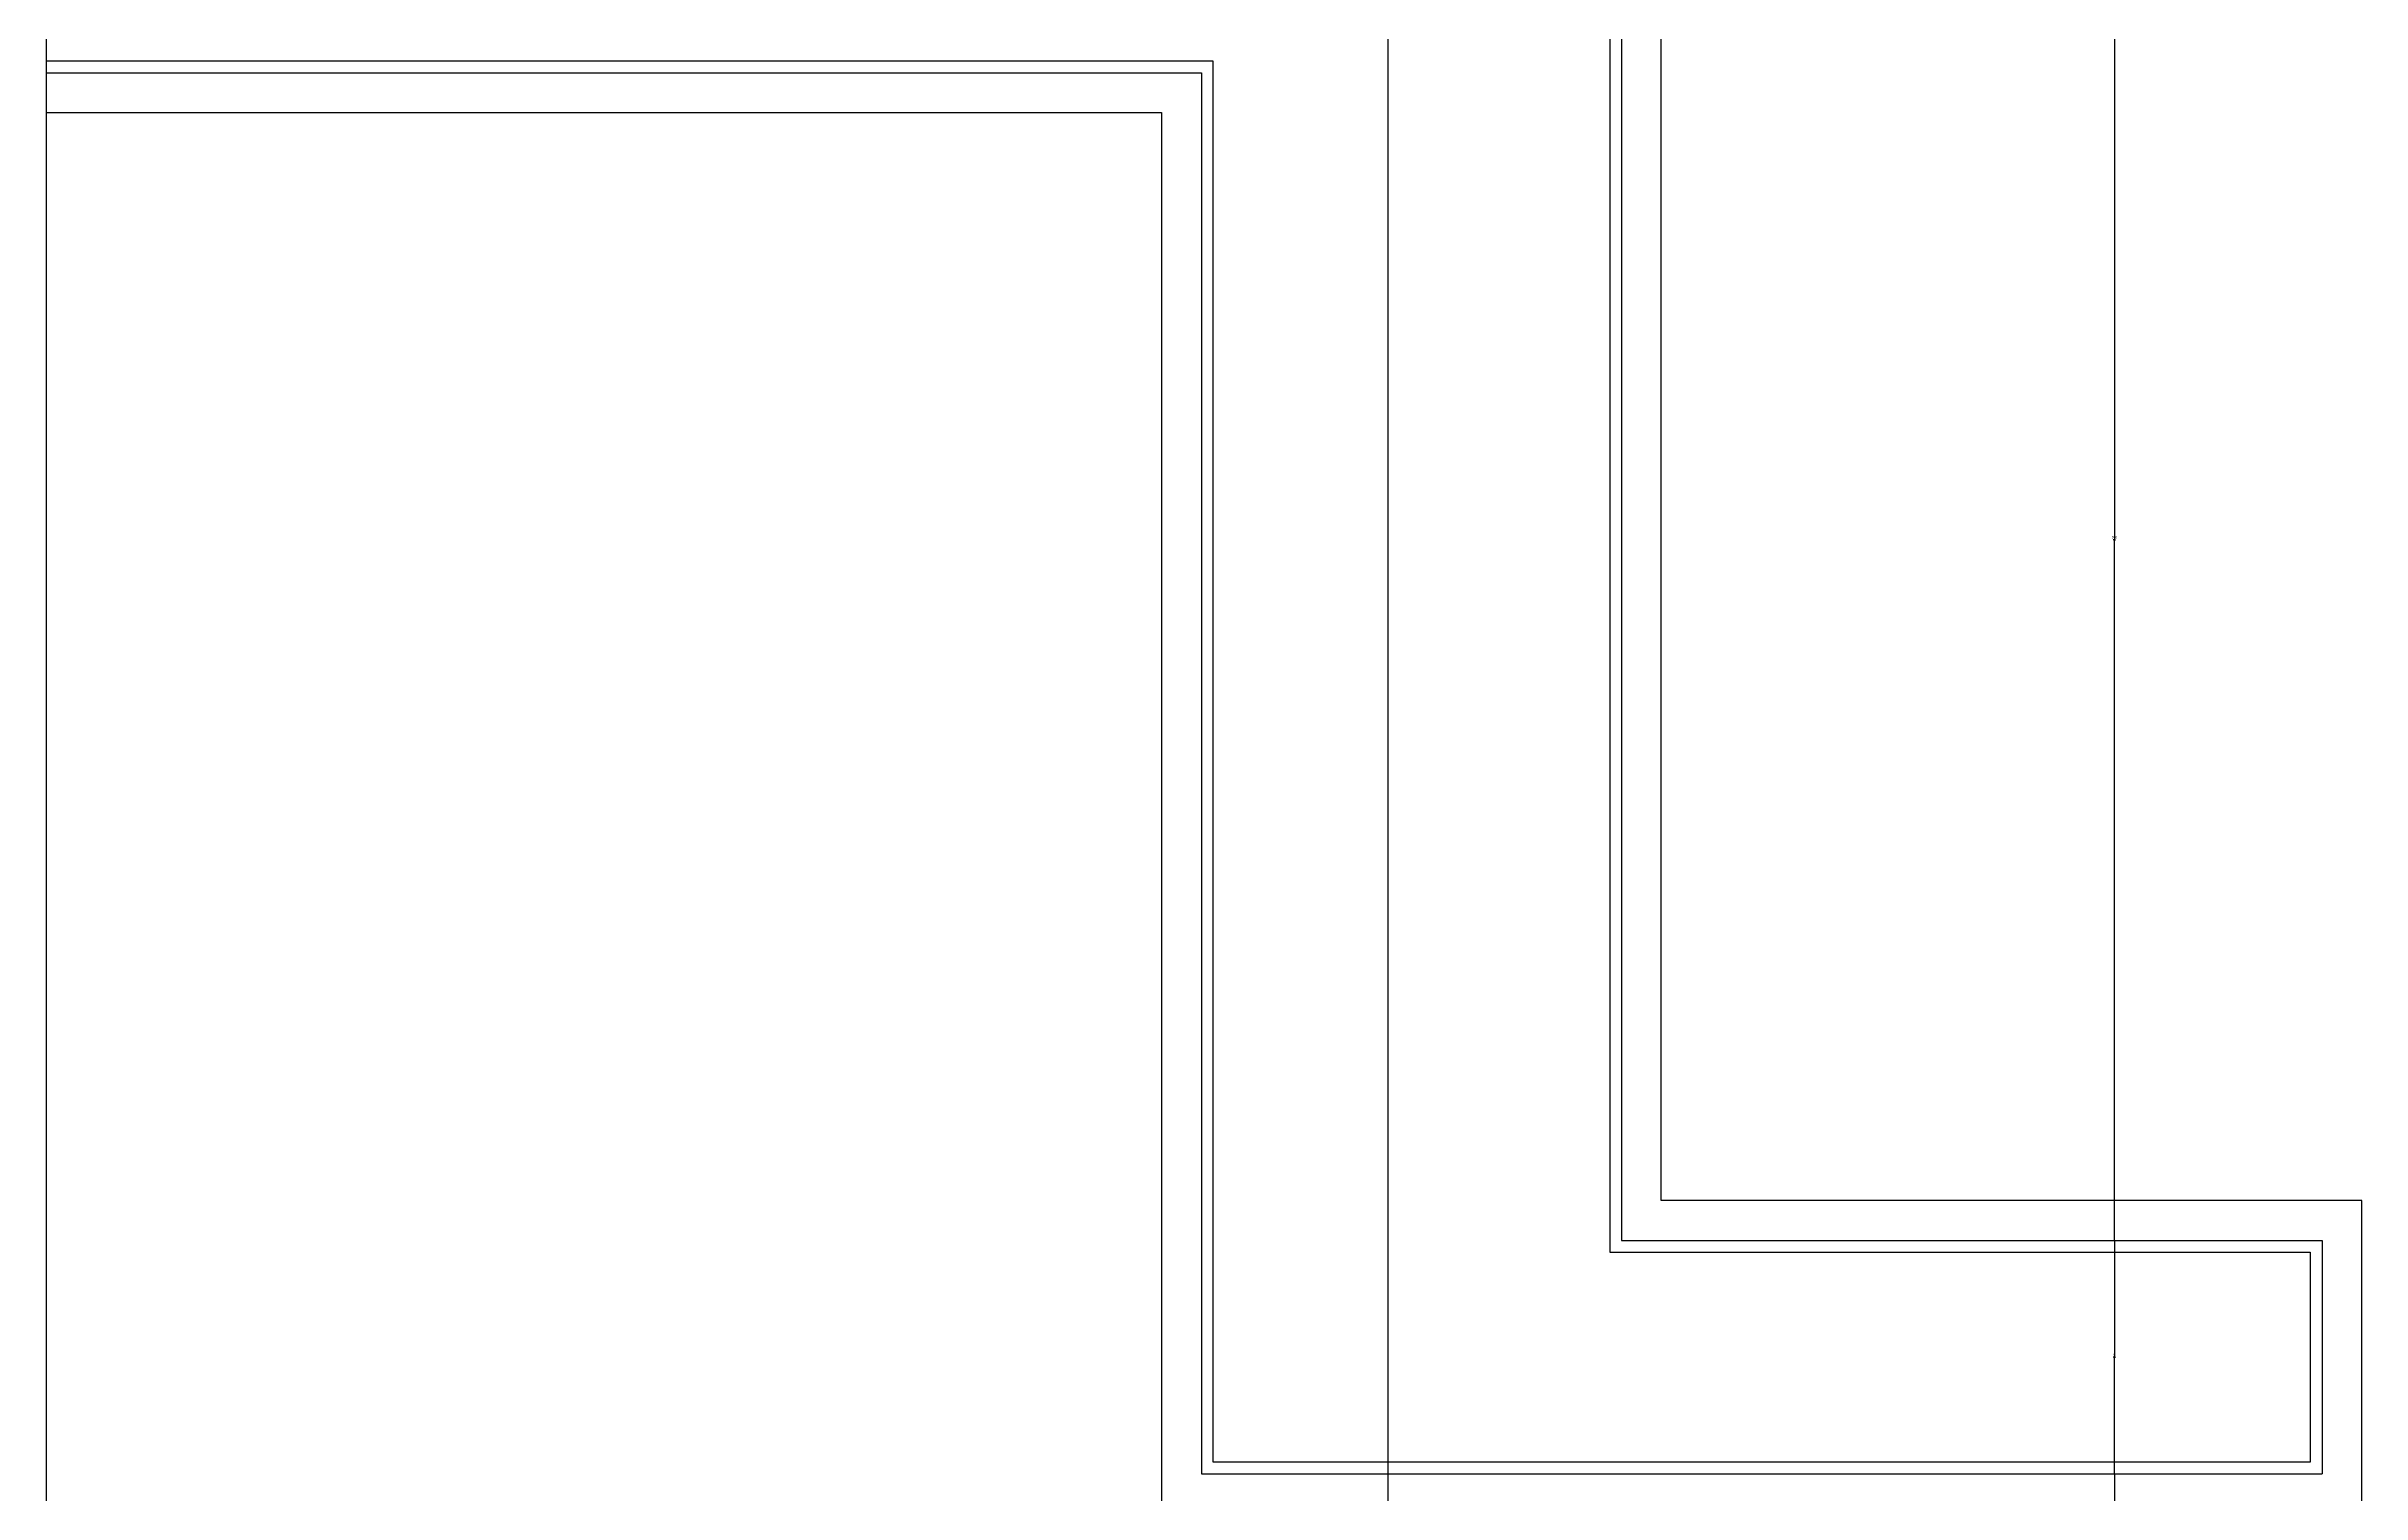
# Model space of a CAD drawing. Header units: metres. Extents: x 2111 to 6674, y -3242 to 1303.
# Drawn here: x 2155 to 3147, y -58 to 561 of the extents above; entities that cross this region are included whole.
import ezdxf

# ---------------------------------------------------------------- set-up
doc = ezdxf.new("R2010")
doc.units = ezdxf.units.M
for name, color, linetype in [('LM', 141, 'Continuous'), ('OTHER', 7, 'Continuous'), ('PUB_DIM', 3, 'Continuous'), ('PUB_WALL', 7, 'Continuous'), ('S_DOTE', 1, 'Continuous'), ('S_WALL', 7, 'Continuous')]:
    doc.layers.add(name, color=color, linetype=linetype)
doc.dimstyles.get("Standard").update_dxf_attribs({"dimtxt": 2.5, "dimasz": 2.5, "dimexe": 1.25, "dimexo": 0.625, "dimtad": 1, "dimcen": 2.5, "dimazin": 3, "dimtfac": 1, "dimtmove": 0, "dimatfit": 3})

# ---------------------------------------------------------------- blocks, each defined once
blk = doc.blocks.new('*D1')
for p, q in [((3041.07, -50), (3041.07, -950)), ((3040.82, -950), (3040.57, -950)), ((3041.07, -1850), (3041.07, -950)), ((3041.07, -950), (3041.07, -950)), ((3041.32, -950), (3041.57, -950))]:
    blk.add_line(p, q)
at = {"layer": 'Defpoints'}
for p in [(3041.07, -50), (3041.07, -950), (3041.07, -1850)]:
    blk.add_point(p, dxfattribs=at)
at = {"layer": 'PUB_DIM', "insert": (3041.07, -948.875), "char_height": 1, "attachment_point": 5}
blk.add_mtext('0', dxfattribs=at)
blk = doc.blocks.new('*D6')
for p, q in [((3041.07, 50), (3041.07, 0)), ((3040.82, 0), (3040.57, 0)), ((3041.07, -50), (3041.07, 0)), ((3041.07, 0), (3041.07, 0)), ((3041.32, 0), (3041.57, 0))]:
    blk.add_line(p, q)
at = {"layer": 'Defpoints'}
for p in [(3041.07, 50), (3041.07, 0), (3041.07, -50)]:
    blk.add_point(p, dxfattribs=at)
at = {"layer": 'PUB_DIM', "insert": (3041.07, 1.125), "char_height": 1, "attachment_point": 5}
blk.add_mtext('0', dxfattribs=at)
blk = doc.blocks.new('*D18')
for p, q in [((3041.07, 650), (3041.07, 350)), ((3040.82, 350), (3040.57, 350)), ((3041.07, 50), (3041.07, 350)), ((3041.07, 350), (3041.07, 350)), ((3041.32, 350), (3041.57, 350))]:
    blk.add_line(p, q)
at = {"layer": 'Defpoints'}
for p in [(3041.07, 650), (3041.07, 350), (3041.07, 50)]:
    blk.add_point(p, dxfattribs=at)
at = {"layer": 'PUB_DIM', "insert": (3041.07, 351.125), "char_height": 1, "attachment_point": 5}
blk.add_mtext('500', dxfattribs=at)

msp = doc.modelspace()

# ---------------------------------------------------------------- linework, layer by layer
at = {"layer": 'LM'}
for p, q in [((2847, 67), (2847, 850)), ((2155.27, 533), (2633, 533)), ((2633, 533), (2633, -67)), ((3147, 67), (2847, 67)), ((3147, -67), (3147, 67))]:
    msp.add_line(p, q, dxfattribs=at)
at = {"layer": 'OTHER'}
msp.add_line((2155.27, 940), (2155.27, -875.41), dxfattribs=at)
at = {"layer": 'PUB_WALL'}
msp.add_lwpolyline([(2825, 848.76), (2825, 45), (3125, 45), (3125, -45), (2655, -45), (2655, 555), (2155.27, 555)], dxfattribs=at)
at = {"layer": 'S_DOTE'}
msp.add_line((2730, -3020), (2730, 940), dxfattribs=at)
at = {"layer": 'S_WALL'}
for p, q in [((2830, 848.76), (2830, 50)), ((2155.27, 550), (2650, 550)), ((2650, 550), (2650, -50)), ((2830, 50), (3130, 50)), ((3130, 50), (3130, -50)), ((2650, -50), (3130, -50))]:
    msp.add_line(p, q, dxfattribs=at)

# ---------------------------------------------------------------- dimensions: what is measured, and where the dimension line sits
at = {"layer": 'PUB_DIM'}
dim = msp.add_linear_dim(base=(3041.07, 350), p1=(3041.07, 50), p2=(3041.07, 650), text='500', dimstyle='Standard', dxfattribs=at)
dim.commit()
dim.dimension.update_dxf_attribs({"geometry": '*D18', "text_midpoint": (3041.07, 351.125)})
for base, p1, p2, picture, middle in [((3041.07, 0), (3041.07, -50), (3041.07, 50), '*D6', (3041.07, 1.125)), ((3041.07, -950), (3041.07, -1850), (3041.07, -50), '*D1', (3041.07, -948.875))]:
    dim = msp.add_linear_dim(base=base, p1=p1, p2=p2, dimstyle='Standard', dxfattribs=at)
    dim.commit()
    dim.dimension.update_dxf_attribs({"geometry": picture, "text_midpoint": middle})

doc.saveas('drawing.dxf')
